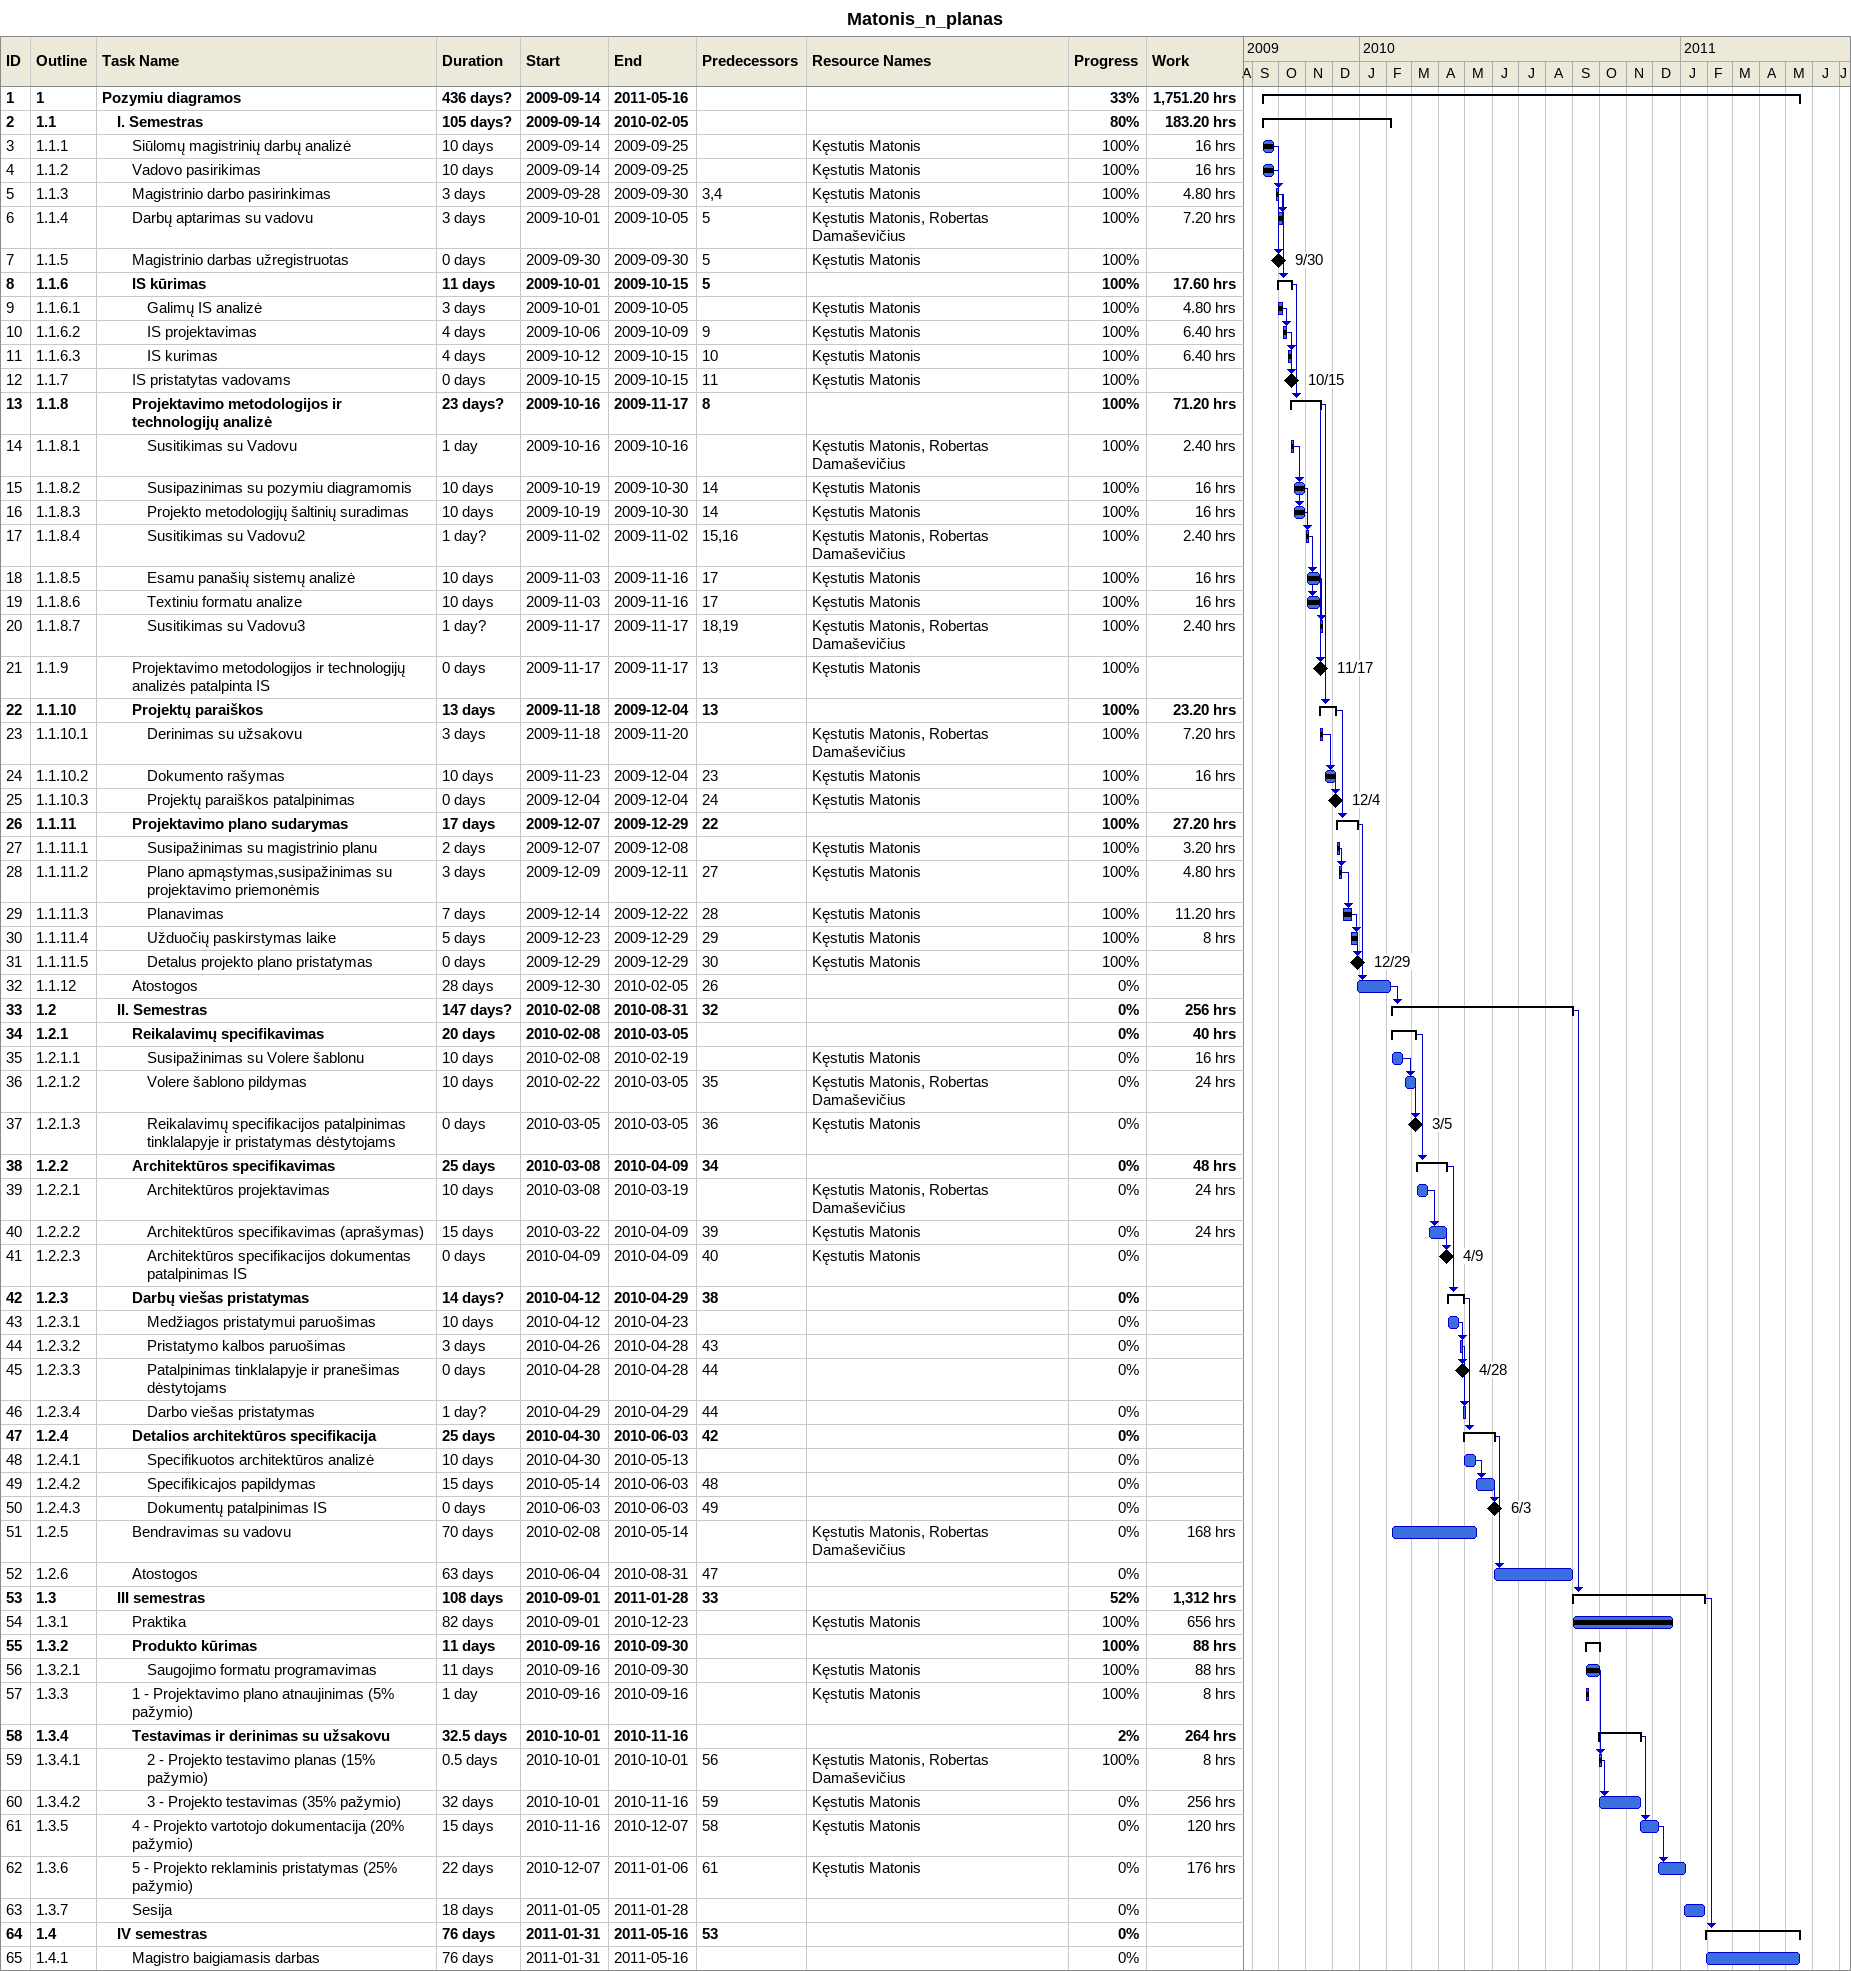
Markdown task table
Matonis_n_planas

| ID | WBS | Task | Duration | Start | Finish | Predecessors | Resources | % complete | Work (h) |
|---|---|---|---|---|---|---|---|---|---|
| 1 | 1 | **Pozymiu diagramos** | 436d? | 2009-09-14 | 2011-05-16 |  |  | 33 | 1751.20 |
| 2 | 1.1 | **I. Semestras** | 105d? | 2009-09-14 | 2010-02-05 |  |  | 80 | 183.20 |
| 3 | 1.1.1 | Siūlomų magistrinių darbų analizė | 10d | 2009-09-14 | 2009-09-25 |  | Kęstutis Matonis | 100 | 16 |
| 4 | 1.1.2 | Vadovo pasirikimas | 10d | 2009-09-14 | 2009-09-25 |  | Kęstutis Matonis | 100 | 16 |
| 5 | 1.1.3 | Magistrinio darbo pasirinkimas | 3d | 2009-09-28 | 2009-09-30 | 3, 4 | Kęstutis Matonis | 100 | 4.80 |
| 6 | 1.1.4 | Darbų aptarimas su vadovu | 3d | 2009-10-01 | 2009-10-05 | 5 | Kęstutis Matonis, Robertas Damaševičius | 100 | 7.20 |
| 7 | 1.1.5 | Magistrinio darbas užregistruotas | 0d | 2009-09-30 | 2009-09-30 | 5 | Kęstutis Matonis | 100 |  |
| 8 | 1.1.6 | **IS kūrimas** | 11d | 2009-10-01 | 2009-10-15 | 5 |  | 100 | 17.60 |
| 9 | 1.1.6.1 | Galimų IS analizė | 3d | 2009-10-01 | 2009-10-05 |  | Kęstutis Matonis | 100 | 4.80 |
| 10 | 1.1.6.2 | IS projektavimas | 4d | 2009-10-06 | 2009-10-09 | 9 | Kęstutis Matonis | 100 | 6.40 |
| 11 | 1.1.6.3 | IS kurimas | 4d | 2009-10-12 | 2009-10-15 | 10 | Kęstutis Matonis | 100 | 6.40 |
| 12 | 1.1.7 | IS pristatytas vadovams | 0d | 2009-10-15 | 2009-10-15 | 11 | Kęstutis Matonis | 100 |  |
| 13 | 1.1.8 | **Projektavimo metodologijos ir technologijų analizė** | 23d? | 2009-10-16 | 2009-11-17 | 8 |  | 100 | 71.20 |
| 14 | 1.1.8.1 | Susitikimas su Vadovu | 1d | 2009-10-16 | 2009-10-16 |  | Kęstutis Matonis, Robertas Damaševičius | 100 | 2.40 |
| 15 | 1.1.8.2 | Susipazinimas su pozymiu diagramomis | 10d | 2009-10-19 | 2009-10-30 | 14 | Kęstutis Matonis | 100 | 16 |
| 16 | 1.1.8.3 | Projekto metodologijų šaltinių suradimas | 10d | 2009-10-19 | 2009-10-30 | 14 | Kęstutis Matonis | 100 | 16 |
| 17 | 1.1.8.4 | Susitikimas su Vadovu2 | 1d? | 2009-11-02 | 2009-11-02 | 15, 16 | Kęstutis Matonis, Robertas Damaševičius | 100 | 2.40 |
| 18 | 1.1.8.5 | Esamu panašių sistemų analizė | 10d | 2009-11-03 | 2009-11-16 | 17 | Kęstutis Matonis | 100 | 16 |
| 19 | 1.1.8.6 | Textiniu formatu analize | 10d | 2009-11-03 | 2009-11-16 | 17 | Kęstutis Matonis | 100 | 16 |
| 20 | 1.1.8.7 | Susitikimas su Vadovu3 | 1d? | 2009-11-17 | 2009-11-17 | 18, 19 | Kęstutis Matonis, Robertas Damaševičius | 100 | 2.40 |
| 21 | 1.1.9 | Projektavimo metodologijos ir technologijų analizės patalpinta IS | 0d | 2009-11-17 | 2009-11-17 | 13 | Kęstutis Matonis | 100 |  |
| 22 | 1.1.10 | **Projektų paraiškos** | 13d | 2009-11-18 | 2009-12-04 | 13 |  | 100 | 23.20 |
| 23 | 1.1.10.1 | Derinimas su užsakovu | 3d | 2009-11-18 | 2009-11-20 |  | Kęstutis Matonis, Robertas Damaševičius | 100 | 7.20 |
| 24 | 1.1.10.2 | Dokumento rašymas | 10d | 2009-11-23 | 2009-12-04 | 23 | Kęstutis Matonis | 100 | 16 |
| 25 | 1.1.10.3 | Projektų paraiškos patalpinimas | 0d | 2009-12-04 | 2009-12-04 | 24 | Kęstutis Matonis | 100 |  |
| 26 | 1.1.11 | **Projektavimo plano sudarymas** | 17d | 2009-12-07 | 2009-12-29 | 22 |  | 100 | 27.20 |
| 27 | 1.1.11.1 | Susipažinimas su magistrinio planu | 2d | 2009-12-07 | 2009-12-08 |  | Kęstutis Matonis | 100 | 3.20 |
| 28 | 1.1.11.2 | Plano apmąstymas,susipažinimas su projektavimo priemonėmis | 3d | 2009-12-09 | 2009-12-11 | 27 | Kęstutis Matonis | 100 | 4.80 |
| 29 | 1.1.11.3 | Planavimas | 7d | 2009-12-14 | 2009-12-22 | 28 | Kęstutis Matonis | 100 | 11.20 |
| 30 | 1.1.11.4 | Užduočių paskirstymas laike | 5d | 2009-12-23 | 2009-12-29 | 29 | Kęstutis Matonis | 100 | 8 |
| 31 | 1.1.11.5 | Detalus projekto plano pristatymas | 0d | 2009-12-29 | 2009-12-29 | 30 | Kęstutis Matonis | 100 |  |
| 32 | 1.1.12 | Atostogos | 28d | 2009-12-30 | 2010-02-05 | 26 |  | 0 |  |
| 33 | 1.2 | **II. Semestras** | 147d? | 2010-02-08 | 2010-08-31 | 32 |  | 0 | 256 |
| 34 | 1.2.1 | **Reikalavimų specifikavimas** | 20d | 2010-02-08 | 2010-03-05 |  |  | 0 | 40 |
| 35 | 1.2.1.1 | Susipažinimas su Volere šablonu | 10d | 2010-02-08 | 2010-02-19 |  | Kęstutis Matonis | 0 | 16 |
| 36 | 1.2.1.2 | Volere šablono pildymas | 10d | 2010-02-22 | 2010-03-05 | 35 | Kęstutis Matonis, Robertas Damaševičius | 0 | 24 |
| 37 | 1.2.1.3 | Reikalavimų specifikacijos patalpinimas tinklalapyje ir pristatymas dėstytojams | 0d | 2010-03-05 | 2010-03-05 | 36 | Kęstutis Matonis | 0 |  |
| 38 | 1.2.2 | **Architektūros specifikavimas** | 25d | 2010-03-08 | 2010-04-09 | 34 |  | 0 | 48 |
| 39 | 1.2.2.1 | Architektūros projektavimas | 10d | 2010-03-08 | 2010-03-19 |  | Kęstutis Matonis, Robertas Damaševičius | 0 | 24 |
| 40 | 1.2.2.2 | Architektūros specifikavimas (aprašymas) | 15d | 2010-03-22 | 2010-04-09 | 39 | Kęstutis Matonis | 0 | 24 |
| 41 | 1.2.2.3 | Architektūros specifikacijos dokumentas patalpinimas IS | 0d | 2010-04-09 | 2010-04-09 | 40 | Kęstutis Matonis | 0 |  |
| 42 | 1.2.3 | **Darbų viešas pristatymas** | 14d? | 2010-04-12 | 2010-04-29 | 38 |  | 0 |  |
| 43 | 1.2.3.1 | Medžiagos pristatymui paruošimas | 10d | 2010-04-12 | 2010-04-23 |  |  | 0 |  |
| 44 | 1.2.3.2 | Pristatymo kalbos paruošimas | 3d | 2010-04-26 | 2010-04-28 | 43 |  | 0 |  |
| 45 | 1.2.3.3 | Patalpinimas tinklalapyje ir pranešimas dėstytojams | 0d | 2010-04-28 | 2010-04-28 | 44 |  | 0 |  |
| 46 | 1.2.3.4 | Darbo viešas pristatymas | 1d? | 2010-04-29 | 2010-04-29 | 44 |  | 0 |  |
| 47 | 1.2.4 | **Detalios architektūros specifikacija** | 25d | 2010-04-30 | 2010-06-03 | 42 |  | 0 |  |
| 48 | 1.2.4.1 | Specifikuotos architektūros analizė | 10d | 2010-04-30 | 2010-05-13 |  |  | 0 |  |
| 49 | 1.2.4.2 | Specifikicajos papildymas | 15d | 2010-05-14 | 2010-06-03 | 48 |  | 0 |  |
| 50 | 1.2.4.3 | Dokumentų patalpinimas IS | 0d | 2010-06-03 | 2010-06-03 | 49 |  | 0 |  |
| 51 | 1.2.5 | Bendravimas su vadovu | 70d | 2010-02-08 | 2010-05-14 |  | Kęstutis Matonis, Robertas Damaševičius | 0 | 168 |
| 52 | 1.2.6 | Atostogos | 63d | 2010-06-04 | 2010-08-31 | 47 |  | 0 |  |
| 53 | 1.3 | **III semestras** | 108d | 2010-09-01 | 2011-01-28 | 33 |  | 52 | 1312 |
| 54 | 1.3.1 | Praktika | 82d | 2010-09-01 | 2010-12-23 |  | Kęstutis Matonis | 100 | 656 |
| 55 | 1.3.2 | **Produkto kūrimas** | 11d | 2010-09-16 | 2010-09-30 |  |  | 100 | 88 |
| 56 | 1.3.2.1 | Saugojimo formatu programavimas | 11d | 2010-09-16 | 2010-09-30 |  | Kęstutis Matonis | 100 | 88 |
| 57 | 1.3.3 | 1 - Projektavimo plano atnaujinimas (5% pažymio) | 1d | 2010-09-16 | 2010-09-16 |  | Kęstutis Matonis | 100 | 8 |
| 58 | 1.3.4 | **Testavimas ir derinimas su užsakovu** | 32.5d | 2010-10-01 | 2010-11-16 |  |  | 2 | 264 |
| 59 | 1.3.4.1 | 2 - Projekto testavimo planas (15% pažymio) | 0.5d | 2010-10-01 | 2010-10-01 | 56 | Kęstutis Matonis, Robertas Damaševičius | 100 | 8 |
| 60 | 1.3.4.2 | 3 - Projekto testavimas (35% pažymio) | 32d | 2010-10-01 | 2010-11-16 | 59 | Kęstutis Matonis | 0 | 256 |
| 61 | 1.3.5 | 4 - Projekto vartotojo dokumentacija (20% pažymio) | 15d | 2010-11-16 | 2010-12-07 | 58 | Kęstutis Matonis | 0 | 120 |
| 62 | 1.3.6 | 5 - Projekto reklaminis pristatymas (25% pažymio) | 22d | 2010-12-07 | 2011-01-06 | 61 | Kęstutis Matonis | 0 | 176 |
| 63 | 1.3.7 | Sesija | 18d | 2011-01-05 | 2011-01-28 |  |  | 0 |  |
| 64 | 1.4 | **IV semestras** | 76d | 2011-01-31 | 2011-05-16 | 53 |  | 0 |  |
| 65 | 1.4.1 | Magistro baigiamasis darbas | 76d | 2011-01-31 | 2011-05-16 |  |  | 0 |  |
